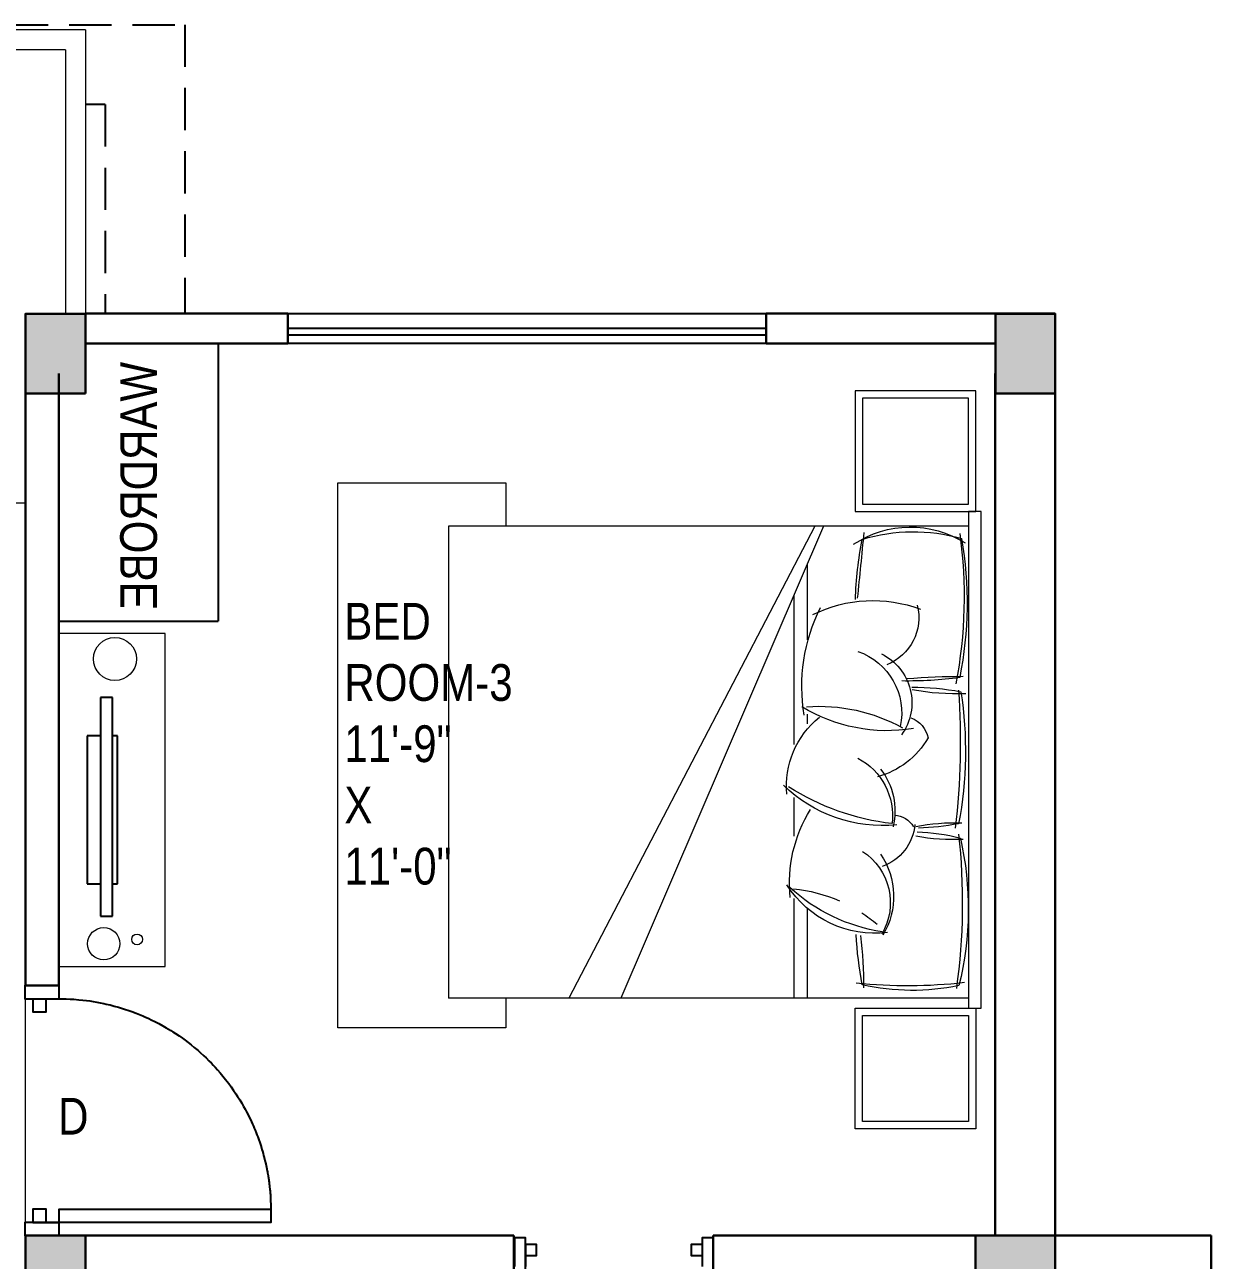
# Model space of a CAD drawing. Extents: x -454308 to 890911, y -14103 to 1343694.
# Drawn here: x 201016.7 to 201195.3, y 655735.5 to 655921.6 of the extents above; entities that cross this region are included whole.
import ezdxf

# ---------------------------------------------------------------- set-up
doc = ezdxf.new("R2010")
doc.units = 0
doc.header["$MEASUREMENT"] = 0
doc.linetypes.add('HIDDEN', pattern=[9.525, 6.35, -3.175])
for name, color, linetype in [('A-Door', 144, 'Continuous'), ('cup', 126, 'Continuous'), ('PERSONA', 7, 'Continuous'), ('railing', 162, 'Continuous'), ('stair', 135, 'Continuous'), ('WIN', 4, 'Continuous')]:
    doc.layers.add(name, color=color, linetype=linetype)
for name, color, linetype, lineweight in [('A-FURN', 35, 'Continuous', 5), ('A-Wall', 7, 'Continuous', 30), ('AR-FUR', 11, 'Continuous', 9), ('col', 232, 'Continuous', 30), ('Hatch Gris Claro', 9, 'Continuous', 9), ('Muebles', 46, 'Continuous', 0), ('sill', 32, 'Continuous', 25), ('TXT', 42, 'Continuous', 25)]:
    doc.layers.add(name, color=color, linetype=linetype, lineweight=lineweight)
doc.styles.get("Standard").update_dxf_attribs({"font": 'stylu.ttf', "height": 7})

# ---------------------------------------------------------------- blocks, each defined once
blk = doc.blocks.new('cdsaf')
at = {"color": 5}
for p, q in [((1185429.42, 734143.15, 20311.96), (1185429.42, 734106.36, 20311.96)), ((1185431.44, 734143.15, 20311.96), (1185429.42, 734143.15, 20311.96)), ((1185431.44, 734106.36, 20311.96), (1185431.44, 734143.15, 20311.96)), ((1185427.16, 734136.71, 20311.96), (1185427.16, 734111.82, 20311.96)), ((1185429.42, 734136.71, 20311.96), (1185427.16, 734136.71, 20311.96)), ((1185432.29, 734136.71, 20311.96), (1185431.44, 734136.71, 20311.96)), ((1185432.29, 734111.82, 20311.96), (1185432.29, 734136.71, 20311.96)), ((1185427.16, 734111.82, 20311.96), (1185429.42, 734111.82, 20311.96)), ((1185431.44, 734111.82, 20311.96), (1185432.29, 734111.82, 20311.96)), ((1185429.42, 734106.36, 20311.96), (1185431.44, 734106.36, 20311.96))]:
    blk.add_line(p, q, dxfattribs=at)
blk = doc.blocks.new('WEWEEQ')
at = {"layer": 'Muebles'}
blk.add_lwpolyline([(1107845.51, 737873.28), (1107829.48, 737873.28), (1107829.48, 737823.12), (1107845.51, 737823.12)], close=True, dxfattribs=at)
for centre, radius in [((1107838.73, 737869.84), 2.43), ((1107833.71, 737869.19), 0.81), ((1107837.04, 737826.97), 3.24)]:
    blk.add_circle(centre, radius, dxfattribs=at)
at = {"color": 6, "linetype": 'ByBlock', "lineweight": 5, "xscale": 0.8945132207591084, "yscale": 0.8945132207591084, "zscale": 0.8945132207591084, "rotation": 180}
blk.add_blockref('cdsaf', (2168221.49, 1394533.53, 55552.59), dxfattribs=at)
blk = doc.blocks.new('bed 111111')
at = {"layer": 'AR-FUR'}
for p, q in [((-0.8649, 1.3945), (-0.8649, -0.4997)), ((-0.8172, 1.3945), (-0.8649, 1.3945)), ((-0.8172, -0.4997), (-0.8172, 1.3945)), ((-0.2634, -0.4435), (0.5086, 1.3565)), ((-0.151, 0.5919), (-0.151, 0.7393)), ((-0.2018, 0.2738), (-0.2018, 0.3108)), ((-0.8649, -0.4997), (-0.8172, -0.4997))]:
    blk.add_line(p, q, dxfattribs=at)
at = {"layer": 'AR-FUR', "color": 251}
for p, q in [((-0.8172, 1.3565), (1.1658, 1.3565)), ((-0.231, -0.4435), (0.7065, 1.3565)), ((-0.2018, 1.016), (-0.2018, 1.3565)), ((-0.151, 0.9769), (-0.151, 1.3565)), ((1.1658, -0.4435), (1.1658, 1.3565)), ((-0.151, -0.177), (-0.151, 0.3896)), ((-0.2018, -0.2973), (-0.2018, -0.0096)), ((-0.8172, -0.4435), (1.1658, -0.4435))]:
    blk.add_line(p, q, dxfattribs=at)
at = {"layer": 'AR-FUR'}
for points in [[(-0.3849, 1.8545), (-0.3849, 1.3945), (-0.8449, 1.3945), (-0.8449, 1.8545)], [(-0.4126, 1.8268), (-0.4126, 1.4222), (-0.8172, 1.4222), (-0.8172, 1.8268)], [(-0.3849, -0.9597), (-0.3849, -0.4997), (-0.8449, -0.4997), (-0.8449, -0.9597)], [(-0.4126, -0.9319), (-0.4126, -0.5274), (-0.8172, -0.5274), (-0.8172, -0.9319)]]:
    blk.add_lwpolyline(points, close=True, dxfattribs=at)
at = {"layer": 'AR-FUR', "color": 251, "extrusion": (0, 0, -1)}
for centre, major_axis, start_param, end_param in [((1.5625, 0.993), (-1.6658, -1.6658), 0.673847, 0.924545), ((-0.5854, -0.6035), (1.3528, -1.3528), 3.814055, 4.030079), ((1.5526, 1.3309), (-1.3927, -1.3927), 0.677, 0.778682), ((-0.2845, 0.9931), (-0.1657, -0.1657), -0.207552, 1.319983), ((-0.5866, 0.4458), (0.4702, -0.4702), 4.076, 4.671895), ((-0.0866, 1.5296), (0.42, -0.42), 1.362212, 1.484388), ((-0.0866, 1.5296), (0.42, -0.42), 0.892669, 1.199073), ((-0.7563, 0.0062), (0.5275, -0.5275), 3.872485, 4.116068), ((2.032, 0.3804), (-1.9923, -1.9923), 0.715059, 0.90208), ((-0.2783, 0.6613), (0.176, -0.176), 1.274089, 2.475678), ((-0.6338, -0.2362), (0.6602, -0.6602), 4.043868, 4.496311), ((-0.3136, 0.269), (-0.1757, -0.1757), -0.450892, 0.994118), ((-0.2465, 0.9031), (-0.4664, -0.4664), -0.857824, -0.280048), ((-0.7731, -0.7492), (-0.6687, -0.6687), 2.320508, 2.537901), ((0.9556, -0.1741), (1.2415, -1.2415), 2.218366, 2.546274), ((-0.8022, 3.0425), (-2.0599, -2.0599), -0.860991, -0.787253), ((11.1738, -1.4463), (8.2284, -8.2284), 2.444592, 2.466232), ((-0.5953, -0.0511), (-0.2749, -0.2749), -1.375906, -0.21834)]:
    blk.add_ellipse(centre, major_axis=major_axis, ratio=1, start_param=start_param, end_param=end_param, dxfattribs=at)
at = {"layer": 'AR-FUR', "extrusion": (0, 0, -1)}
for centre, major_axis, start_param, end_param in [((-0.6029, 0.4547), (-0.6168, -0.6168), 2.151233, 2.577546), ((0.4135, 1.0155), (0.8693, -0.8693), 2.135358, 2.596989), ((-1.9428, 1.0262), (1.1008, -1.1008), 5.317309, 5.441753), ((-0.2479, 0.9685), (0.2006, -0.2006), 1.751453, 2.903235), ((-0.4597, 0.7123), (0.2807, -0.2807), 3.804818, 4.933588), ((-0.6654, 0.9181), (-0.3757, -0.3757), 3.823105, 4.483365), ((-0.4265, 0.678), (0.132, -0.132), 2.441833, 3.593049), ((-0.5998, 1.4582), (-0.5204, -0.5204), -0.757256, -0.529592), ((-0.5939, -0.2888), (-0.7054, -0.7054), 2.16954, 2.32419), ((-0.4885, 0.16), (0.3807, -0.3807), 3.825535, 4.703193), ((0.6668, 0.4149), (-1.0409, -1.0409), 0.630608, 0.974387), ((-0.7629, 1.4252), (0.5216, -0.5216), 0.585091, 0.82334), ((-0.5288, 0.748), (0.0636, -0.0636), 0.857002, 1.830616), ((-0.2789, 0.642), (-0.1822, -0.1822), 0.120756, 1.023991), ((-0.457, 0.546), (-0.2361, -0.2361), 3.827833, 4.821859), ((-0.3841, 0.2013), (-0.2284, -0.2284), 1.31402, 2.087383), ((-0.5579, 0.3869), (-0.076, -0.076), -0.407023, 0.572892), ((-0.3929, 0.2303), (0.1472, -0.1472), 1.241939, 2.981597), ((-0.5067, -0.2882), (0.4419, -0.4419), 3.766461, 4.474078), ((-0.8424, 0.1671), (-0.4675, -0.4675), 3.758339, 4.39729), ((-0.5994, 1.2063), (-0.7323, -0.7323), -0.784247, -0.602664), ((-0.5854, -1.358), (1.0644, -1.0644), 3.795161, 3.941764), ((0.6231, -0.1482), (1.0143, -1.0143), 2.182404, 2.554333), ((-0.4353, -0.0938), (-0.1358, -0.1358), 0.534678, 1.98218), ((-0.4521, 0.3531), (-0.3626, -0.3626), -1.247956, -0.42416), ((-1.8536, -0.1133), (-1.0388, -1.0388), 3.961011, 4.118365), ((-0.6065, 0.2399), (0.4681, -0.4681), 0.486234, 1.065936)]:
    blk.add_ellipse(centre, major_axis=major_axis, ratio=1, start_param=start_param, end_param=end_param, dxfattribs=at)
blk = doc.blocks.new('qeert')
at = {"layer": 'AR-FUR'}
blk.add_lwpolyline([(817.8551, -506.2448), (817.969, -506.2448), (817.969, -506.8852), (815.8898, -506.8852), (815.8898, -506.2448), (816.0552, -506.2448)], dxfattribs=at)
at = {"layer": 'AR-FUR', "rotation": 270}
blk.add_blockref('bed 111111', (816.4987, -505.2972), dxfattribs=at)
blk = doc.blocks.new('colummn')
at = {"layer": 'Hatch Gris Claro'}
blk.add_hatch(color=256, dxfattribs=at).paths.add_polyline_path([(154558.64, 675547.17), (154567.64, 675547.17), (154567.64, 675559.17), (154558.64, 675559.17)])
at = {"layer": 'col'}
blk.add_lwpolyline([(154558.64, 675547.17), (154567.64, 675547.17), (154567.64, 675559.17), (154558.64, 675559.17), (154558.64, 675547.17)], dxfattribs=at)
blk = doc.blocks.new('RERWRER')
at = {"layer": 'col'}
for p, rotation in [((318098.14, 1348187.84), 179.9999999999999), ((839232.66, 518070.03), 89.99999999999997), ((318098.14, 1348049.06), 180), ((318244.13, 1348049.06), 180)]:
    blk.add_blockref('colummn', p, dxfattribs=dict(at, rotation=rotation))

msp = doc.modelspace()

# ---------------------------------------------------------------- linework, layer by layer
at = {"layer": 'A-Door'}
for points in [[(201016.745, 655776.91), (201016.745, 655774.919), (201021.922, 655774.919), (201021.922, 655776.91), (201016.745, 655776.91), (201016.745, 655774.919), (201017.939, 655774.919), (201017.939, 655772.928), (201019.93, 655772.928), (201019.93, 655774.919), (201021.922, 655774.919), (201022.965, 655774.902), (201023.543, 655774.878), (201024.114, 655774.843), (201024.883, 655774.781), (201025.45, 655774.723), (201025.992, 655774.658), (201026.508, 655774.587), (201027.023, 655774.508), (201027.544, 655774.419), (201028.054, 655774.323), (201028.618, 655774.207), (201028.969, 655774.13), (201029.577, 655773.985), (201030.178, 655773.83), (201030.833, 655773.647), (201031.296, 655773.508), (201031.759, 655773.362), (201032.394, 655773.148), (201032.826, 655772.995), (201033.5, 655772.74), (201033.977, 655772.55), (201034.477, 655772.341), (201034.881, 655772.164), (201035.298, 655771.975), (201035.87, 655771.703), (201036.314, 655771.482), (201036.912, 655771.172), (201037.52, 655770.839), (201038.01, 655770.558), (201038.708, 655770.137), (201039.016, 655769.944), (201039.402, 655769.695), (201039.951, 655769.326), (201040.447, 655768.979), (201040.868, 655768.672), (201041.311, 655768.339), (201041.747, 655767.998), (201042.238, 655767.6), (201042.799, 655767.124), (201043.149, 655766.817), (201043.687, 655766.324), (201044.013, 655766.015), (201044.448, 655765.588), (201044.81, 655765.221), (201045.085, 655764.932), (201045.365, 655764.632), (201045.734, 655764.225), (201046.143, 655763.755), (201046.531, 655763.292), (201046.962, 655762.757), (201047.432, 655762.143), (201047.786, 655761.66), (201048.158, 655761.131), (201048.517, 655760.599), (201048.765, 655760.217), (201049.086, 655759.704), (201049.392, 655759.194), (201049.668, 655758.715), (201049.911, 655758.276), (201050.112, 655757.901), (201050.337, 655757.465), (201050.524, 655757.091), (201050.692, 655756.742), (201050.845, 655756.415), (201051.02, 655756.031), (201051.148, 655755.74), (201051.275, 655755.442), (201051.409, 655755.119), (201051.553, 655754.761), (201051.676, 655754.444), (201051.793, 655754.133), (201051.961, 655753.668), (201051.961, 655753.668), (201052.096, 655753.281), (201052.19, 655752.996), (201052.286, 655752.7), (201052.286, 655752.7), (201052.425, 655752.251), (201052.51, 655751.964), (201052.51, 655751.964), (201052.601, 655751.645), (201052.601, 655751.645), (201052.683, 655751.348), (201052.683, 655751.348), (201052.765, 655751.035), (201052.765, 655751.035), (201052.884, 655750.558), (201052.884, 655750.558), (201052.999, 655750.068), (201052.999, 655750.068), (201053.113, 655749.544), (201053.217, 655749.019), (201053.25, 655748.842), (201053.274, 655748.711), (201053.313, 655748.493), (201053.34, 655748.332), (201053.378, 655748.102), (201053.396, 655747.99), (201053.423, 655747.813), (201053.438, 655747.71), (201053.456, 655747.589), (201053.477, 655747.436), (201053.496, 655747.298), (201053.509, 655747.203), (201053.523, 655747.089), (201053.537, 655746.979), (201053.553, 655746.855), (201053.569, 655746.717), (201053.584, 655746.578), (201053.609, 655746.352), (201053.626, 655746.178), (201053.641, 655746.023), (201053.658, 655745.833), (201053.667, 655745.738), (201053.677, 655745.608), (201053.689, 655745.451), (201053.7, 655745.312), (201053.7, 655745.198), (201053.779, 655743.254), (201053.779, 655741.262), (201016.745, 655741.262), (201016.745, 655739.271), (201021.922, 655739.271), (201021.922, 655741.262), (201019.93, 655741.262), (201019.93, 655743.254), (201017.939, 655743.254), (201017.939, 655741.262), (201021.922, 655741.262), (201021.922, 655743.254), (201053.779, 655743.254)], [(201092.099, 655709.838), (201092.099, 655738.937), (201090.438, 655738.937), (201090.438, 655734.618)], [(201120.339, 655734.618), (201120.339, 655738.937), (201118.678, 655738.937), (201118.678, 655737.94), (201117.017, 655737.94), (201117.017, 655736.279), (201118.678, 655736.279), (201118.678, 655734.618)], [(201120.339, 655738.937), (201118.678, 655738.937), (201118.678, 655734.618)], [(201092.099, 655734.618), (201092.099, 655736.279), (201093.76, 655736.279), (201093.76, 655737.94), (201092.099, 655737.94), (201092.099, 655734.618)]]:
    msp.add_lwpolyline(points, dxfattribs=at)
at = {"layer": 'A-Wall'}
for p, q in [((201016.839, 655776.91), (201016.839, 655878.058)), ((201025.839, 655878.058), (201056.327, 655878.058)), ((201056.327, 655873.558), (201056.327, 655878.058)), ((201128.327, 655878.058), (201171.827, 655878.058)), ((201128.327, 655873.558), (201128.327, 655878.058)), ((201171.827, 655739.271), (201171.827, 655878.058)), ((201025.839, 655873.558), (201056.327, 655873.558)), ((201128.327, 655873.558), (201162.827, 655873.558)), ((201021.827, 655869.058), (201021.827, 655776.91)), ((201162.827, 655739.271), (201162.827, 655869.058)), ((201021.827, 655776.91), (201016.839, 655776.91)), ((201025.839, 655739.271), (201090.339, 655739.271)), ((201090.339, 655676.082), (201090.339, 655739.271)), ((201120.339, 655739.271), (201159.827, 655739.271)), ((201120.339, 655734.284), (201120.339, 655739.271)), ((201195.339, 655739.271), (201171.827, 655739.271)), ((201195.339, 655739.271), (201195.339, 655722.076))]:
    msp.add_line(p, q, dxfattribs=at)
at = {"layer": 'AR-FUR'}
for p, q in [((200980.839, 655849.558), (201016.839, 655849.558)), ((201016.839, 655739.271), (201016.839, 655777.079))]:
    msp.add_line(p, q, dxfattribs=at)
at = {"layer": 'cup'}
for p in [(201045.827, 655873.558), (201021.827, 655831.757)]:
    msp.add_line(p, (201045.827, 655831.757), dxfattribs=at)
at = {"layer": 'railing', "lineweight": 0, "ltscale": 9}
for p, q in [((201025.839, 655920.771), (200920.084, 655920.771)), ((201025.839, 655920.771), (201025.839, 655878.058)), ((201022.839, 655917.771), (200918.976, 655917.771)), ((201022.839, 655917.771), (201022.839, 655878.058))]:
    msp.add_line(p, q, dxfattribs=at)
at = {"layer": 'sill'}
for p, q in [((201056.327, 655878.058), (201128.327, 655878.058)), ((201128.327, 655873.558), (201056.327, 655873.558))]:
    msp.add_line(p, q, dxfattribs=at)
at = {"layer": 'stair', "linetype": 'HIDDEN'}
for p, q in [((200918.644, 655921.558), (201040.839, 655921.558)), ((201040.839, 655921.558), (201040.839, 655878.058)), ((201028.839, 655909.558), (201025.839, 655909.558)), ((201028.839, 655909.558), (201028.839, 655878.058))]:
    msp.add_line(p, q, dxfattribs=at)
at = {"layer": 'WIN'}
for p, q in [((201056.327, 655875.852), (201128.327, 655875.852)), ((201056.327, 655874.852), (201128.327, 655874.852))]:
    msp.add_line(p, q, dxfattribs=at)

# ---------------------------------------------------------------- block references
at = {"layer": 'A-FURN', "xscale": 39.48101731830775, "yscale": 39.48101731830775, "zscale": 39.48101731830773, "rotation": 270}
msp.add_blockref('qeert', (221076.187, 688064.768), dxfattribs=at)
at = {"layer": 'col', "xscale": -1, "rotation": 180}
msp.add_blockref('RERWRER', (37486.342, 1328367.943), dxfattribs=at)
at = {"layer": 'PERSONA', "linetype": 'ByBlock', "rotation": 180}
msp.add_blockref('WEWEEQ', (1308867.336, 1393653.045), dxfattribs=at)

# ---------------------------------------------------------------- texts
at = {"layer": 'TXT', "lineweight": 25, "extrusion": (0, 0, -1), "char_height": 5.52888, "attachment_point": 1}
for s, insert, width, text_direction in [('{\\fArial Narrow|b0|i0|c0|p34;WARDROBE}', (201031.091, 655870.802), 17.52553, (0, -1, 0)), ('{\\fArial Narrow|b0|i0|c0|p34;D}', (201021.738, 655754.461), 0.19631, (1, 0, 0))]:
    msp.add_mtext(s, dxfattribs=dict(at, insert=insert, width=width, text_direction=text_direction))
at = {"layer": 'TXT', "lineweight": 25, "insert": (201064.83, 655834.516), "char_height": 5.52888, "width": 0.19631, "attachment_point": 1}
msp.add_mtext('{\\fArial Narrow|b0|i0|c0|p34; BED ROOM-3\\P 11\'-9" X 11\'-0"}', dxfattribs=at)

doc.saveas('drawing.dxf')
